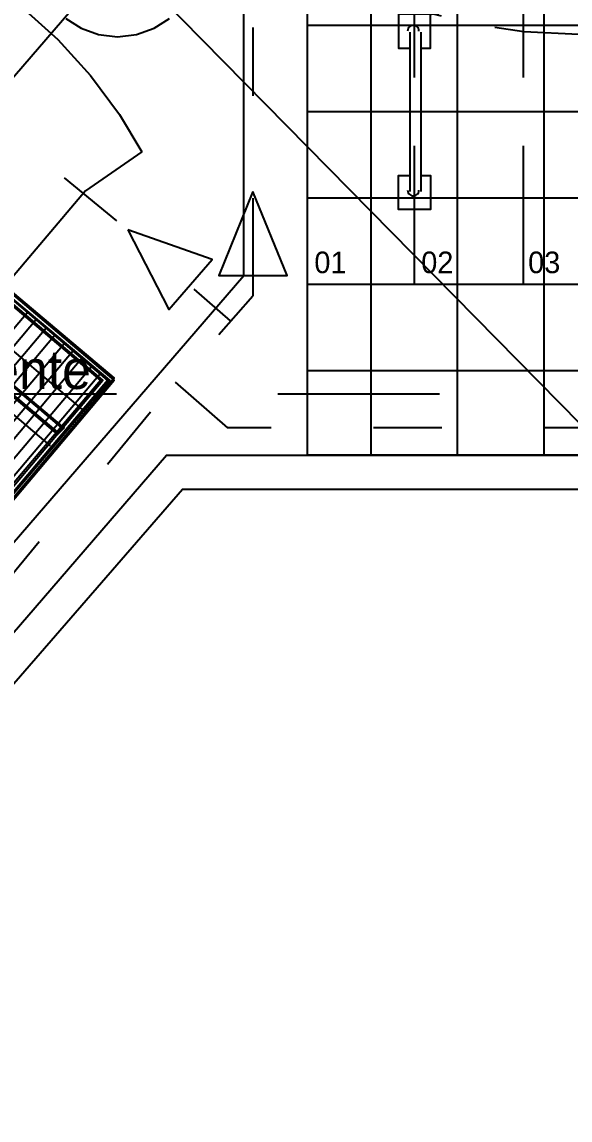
# Model space of a CAD drawing. Header units: metres. Extents: x 1 to 213, y 1 to 147.
# Drawn here: x 64.01 to 66.56, y 102 to 107.11 of the extents above; entities that cross this region are included whole.
import ezdxf

# ---------------------------------------------------------------- set-up
doc = ezdxf.new("R2010")
doc.units = ezdxf.units.M
doc.linetypes.add('DASHED', pattern=[1.524, 1.27, -0.254])
for name, color, linetype in [('00-BASE-ARQUITECTURA', 8, 'Continuous'), ('00-BASE-TEXTO', 8, 'Continuous'), ('PJ-ARBOLES', 94, 'Continuous'), ('PJ-COPA-ADULTA', 8, 'DASHED'), ('PJ-PROTEGIDO', 30, 'DASHED')]:
    doc.layers.add(name, color=color, linetype=linetype)

# ---------------------------------------------------------------- blocks, each defined once
blk = doc.blocks.new('PJ_SL')
for p, q in [((0.0998, 0.4388), (0.3049, 1.3408)), ((-0.3301, 0.3058), (-1.0087, 0.9344)), ((0.4299, 0.133), (1.3136, 0.4063)), ((-0.4299, -0.133), (-1.3136, -0.4063)), ((0.3301, -0.3058), (1.0087, -0.9344)), ((-0.0998, -0.4388), (-0.3049, -1.3408))]:
    blk.add_line(p, q)
blk.add_lwpolyline([(2.5, 0), (2.4329, 0.1501), (2.295, 0.2842), (2.2117, 0.4134), (2.2427, 0.5641), (2.3228, 0.7389), (2.3312, 0.9031), (2.2144, 1.0188), (2.0373, 1.094), (1.913, 1.1845), (1.8875, 1.3361), (1.899, 1.5281), (1.8475, 1.6842), (1.6968, 1.7499), (1.5046, 1.7561), (1.3559, 1.7955), (1.2773, 1.9277), (1.2187, 2.1109), (1.1143, 2.2379), (0.9501, 2.2447), (0.7686, 2.181), (0.6157, 2.1641), (0.4947, 2.259), (0.3739, 2.4087), (0.2307, 2.4893), (0.0751, 2.4363), (-0.0712, 2.3114), (-0.2076, 2.2404), (-0.3547, 2.2851), (-0.5215, 2.3811), (-0.6842, 2.4046), (-0.8101, 2.2989), (-0.9014, 2.1296), (-1.0029, 2.0141), (-1.1563, 2.0027), (-1.3464, 2.0319), (-1.5066, 1.995), (-1.5859, 1.851), (-1.6098, 1.6602), (-1.6628, 1.5158), (-1.8016, 1.4498), (-1.9895, 1.4083), (-2.1255, 1.3161), (-2.1475, 1.1532), (-2.1008, 0.9665), (-2.0981, 0.8128), (-2.2037, 0.701), (-2.3639, 0.5945), (-2.4574, 0.4594), (-2.419, 0.2995), (-2.3081, 0.1424), (-2.25, 0), (-2.3081, -0.1424), (-2.419, -0.2995), (-2.4574, -0.4594), (-2.3639, -0.5945), (-2.2037, -0.701), (-2.0981, -0.8128), (-2.1008, -0.9665), (-2.1475, -1.1532), (-2.1255, -1.3161), (-1.9895, -1.4083), (-1.8016, -1.4498), (-1.6628, -1.5158), (-1.6098, -1.6602), (-1.5859, -1.851), (-1.5066, -1.995), (-1.3464, -2.0319), (-1.1563, -2.0027), (-1.0029, -2.0141), (-0.9014, -2.1296), (-0.8101, -2.2989), (-0.6842, -2.4046), (-0.5215, -2.3811), (-0.3547, -2.2851), (-0.2076, -2.2404), (-0.0712, -2.3114), (0.0751, -2.4363), (0.2307, -2.4893), (0.3739, -2.4087), (0.4947, -2.259), (0.6157, -2.1641), (0.7686, -2.181), (0.9501, -2.2447), (1.1143, -2.2379), (1.2187, -2.1109), (1.2773, -1.9277), (1.3559, -1.7955), (1.5046, -1.7561), (1.6968, -1.7499), (1.8475, -1.6842), (1.899, -1.5281), (1.8875, -1.3361), (1.913, -1.1845), (2.0373, -1.094), (2.2144, -1.0188), (2.3312, -0.9031), (2.3228, -0.7389), (2.2427, -0.5641), (2.2117, -0.4134), (2.295, -0.2842), (2.4329, -0.1501), (2.5, 0)], close=True)
blk.add_circle((0, 0), 0.225)
at = {"flags": 1}
for tag, p, height in [('CODIGO', (0.15, 0.15), 0.2), ('ESPECIE', (0.15, -0.1), 0.15), ('ZONA', (0.15, -0.3), 0.15)]:
    blk.add_attdef(tag, p, '', height=height, dxfattribs=at)

msp = doc.modelspace()

# ---------------------------------------------------------------- linework, layer by layer
at = {"layer": '00-BASE-ARQUITECTURA'}
for points in [[(65.3379, 105.8862), (65.3379, 107.8229), (75.3392, 107.8229), (75.3392, 110.0878), (83.954, 110.0878)], [(61.5914, 101.928), (65.0416, 105.9285), (65.0416, 107.8229), (69.8359, 107.8229), (81.8374, 107.8229), (89.7748, 107.8229), (92.8758, 103.9918)], [(65.6343, 105.0924), (65.6343, 107.8229)], [(66.0364, 105.0924), (66.0364, 107.8229)], [(66.4386, 105.0924), (66.4386, 107.8229)], [(65.3379, 106.8493), (65.3379, 107.4843)], [(65.8354, 106.8493), (65.8354, 107.4949)], [(66.3434, 106.8493), (66.3434, 107.4949)], [(64.4595, 107.4208), (63.2636, 106.0344)], [(71.5927, 100.1712), (64.4595, 107.4208)], [(65.8671, 106.9869), (65.9094, 106.9869), (65.9094, 107.1456), (65.7613, 107.1456), (65.7613, 106.9869), (65.8142, 106.9869)], [(64.2126, 107.1246), (64.2844, 107.079), (64.3657, 107.05), (64.4542, 107.0398), (64.5428, 107.05), (64.6241, 107.079), (64.6958, 107.1246)], [(90.4416, 107.0927), (65.3379, 107.0927)], [(65.8565, 107.0662), (65.8558, 107.0723), (65.8538, 107.0779), (65.8507, 107.0828), (65.8466, 107.0869), (65.8417, 107.09), (65.8361, 107.092), (65.8301, 107.0927), (65.824, 107.092), (65.8184, 107.09), (65.8135, 107.0869), (65.8094, 107.0828), (65.8063, 107.0779), (65.8043, 107.0723), (65.8036, 107.0662)], [(65.0839, 107.0821), (65.0839, 106.7646)], [(65.8142, 107.0609), (65.8142, 106.3201)], [(65.8671, 106.3201), (65.8671, 107.0609)], [(64.2902, 105.3041), (62.3958, 106.9128)], [(64.142, 105.1348), (62.2476, 106.7434)], [(90.4416, 106.6905), (65.3379, 106.6905)], [(65.3379, 105.8862), (65.3379, 106.5318)], [(65.8354, 105.8862), (65.8354, 106.5318)], [(66.3434, 105.8862), (66.3434, 106.5318)], [(64.2055, 106.3836), (64.4489, 106.1825)], [(65.8671, 106.3942), (65.9094, 106.3942), (65.9094, 106.2354), (65.7613, 106.2354), (65.7613, 106.3942), (65.8142, 106.3942)], [(65.8036, 106.3254), (65.8043, 106.3193), (65.8063, 106.3138), (65.8094, 106.3089), (65.8135, 106.3048), (65.8184, 106.3016), (65.824, 106.2996), (65.8301, 106.2989), (65.8361, 106.2996), (65.8417, 106.3016), (65.8466, 106.3048), (65.8507, 106.3089), (65.8538, 106.3138), (65.8558, 106.3193), (65.8565, 106.3254)], [(65.0839, 106.3201), (64.9252, 105.9285), (65.2427, 105.9285), (65.0839, 106.3201)], [(65.0839, 106.2884), (65.0839, 105.8333)], [(90.4416, 106.2884), (65.3379, 106.2884)], [(64.5019, 106.1402), (64.6924, 105.7698), (64.8934, 106.0026), (64.5019, 106.1402)], [(64.8088, 105.865), (64.9781, 105.7169)], [(90.4416, 105.8862), (90.4416, 105.0924), (65.3379, 105.0924), (65.3379, 105.8862)], [(90.4416, 105.8862), (65.3379, 105.8862)], [(64.9252, 105.6534), (65.0839, 105.8333)], [(62.0889, 103.452), (64.0362, 105.7592)], [(62.1312, 103.4097), (64.0785, 105.7274)], [(62.1735, 103.378), (64.1209, 105.6851)], [(62.2159, 103.3356), (64.1632, 105.6534)], [(62.2582, 103.3039), (64.2055, 105.611)], [(62.3005, 103.2721), (64.2479, 105.5793)], [(62.3429, 103.2298), (64.2902, 105.5475)], [(62.3852, 103.198), (64.3325, 105.5052)], [(62.4275, 103.1663), (64.3749, 105.4734)], [(90.4416, 105.484), (65.3379, 105.484)], [(65.1686, 105.2194), (64.9675, 105.2194), (64.7241, 105.4311)], [(63.5176, 105.3782), (64.4489, 105.3782)], [(63.5176, 105.3782), (64.4489, 105.3782)], [(65.2004, 105.3782), (65.9518, 105.3782)], [(65.2004, 105.3782), (65.9518, 105.3782)], [(64.4066, 105.0501), (64.6077, 105.2935)], [(65.9624, 105.2194), (65.6449, 105.2194)], [(66.7561, 105.2194), (66.4386, 105.2194)], [(62.0994, 92.0644), (62.0994, 102.0974), (64.6818, 105.0924), (90.3887, 105.0924), (92.3889, 103.8119), (94.0505, 100.277)], [(62.2476, 92.0644), (62.2476, 102.0444), (64.7559, 104.9337), (90.3358, 104.9337), (92.2725, 103.706), (93.9129, 100.2135)], [(63.888, 104.4469), (64.0891, 104.6903)]]:
    msp.add_lwpolyline(points, dxfattribs=at)
for points in [[(62.5016, 107.0821), (60.5331, 104.7326), (62.4593, 103.1028), (64.4384, 105.4523)], [(62.5122, 107.0715), (60.5331, 104.7326), (62.4699, 103.1028), (64.4384, 105.4417)], [(62.5122, 107.0504), (60.5543, 104.7432), (62.4593, 103.1345), (64.4066, 105.4417)], [(62.5122, 107.0398), (60.5649, 104.7326), (62.4593, 103.1345), (64.4172, 105.4417)], [(62.5122, 107.0186), (60.586, 104.7432), (62.4487, 103.1663), (64.3749, 105.4417)], [(62.5228, 107.0186), (60.5966, 104.7326), (62.4593, 103.1557), (64.3854, 105.4417)], [(62.3217, 106.8069), (62.3005, 106.7752), (64.1738, 105.1983), (64.1949, 105.2194)], [(62.3323, 106.7964), (62.3111, 106.7646), (64.1738, 105.1877), (64.2055, 105.2194)]]:
    msp.add_lwpolyline(points, close=True, dxfattribs=at)
at = {"layer": 'PJ-COPA-ADULTA'}
msp.add_circle((66.6, 109.55), 2.5, dxfattribs=at)
at = {"layer": 'PJ-PROTEGIDO'}
msp.add_lwpolyline([(64.0091, 107.1779), (64.1763, 107.0263), (64.3279, 106.8591), (64.4624, 106.6778), (64.5662, 106.5046), (64.3053, 106.3219), (63.914, 105.8595)], dxfattribs=at)

# ---------------------------------------------------------------- block references
at = {"layer": 'PJ-ARBOLES'}
msp.add_blockref('PJ_SL', (66.6, 109.55), dxfattribs=at)

# ---------------------------------------------------------------- texts
at = {"layer": '00-BASE-TEXTO'}
for s, p in [('01', (65.3697, 105.9391)), ('02', (65.8671, 105.9391)), ('03', (66.3645, 105.9391))]:
    msp.add_text(s, height=0.10059, dxfattribs=at).set_placement(p)
at = {"layer": 'PJ-PROTEGIDO'}
msp.add_text('Equipo existente', height=0.18, dxfattribs=at).set_placement((62.55, 105.4))

doc.saveas('drawing.dxf')
